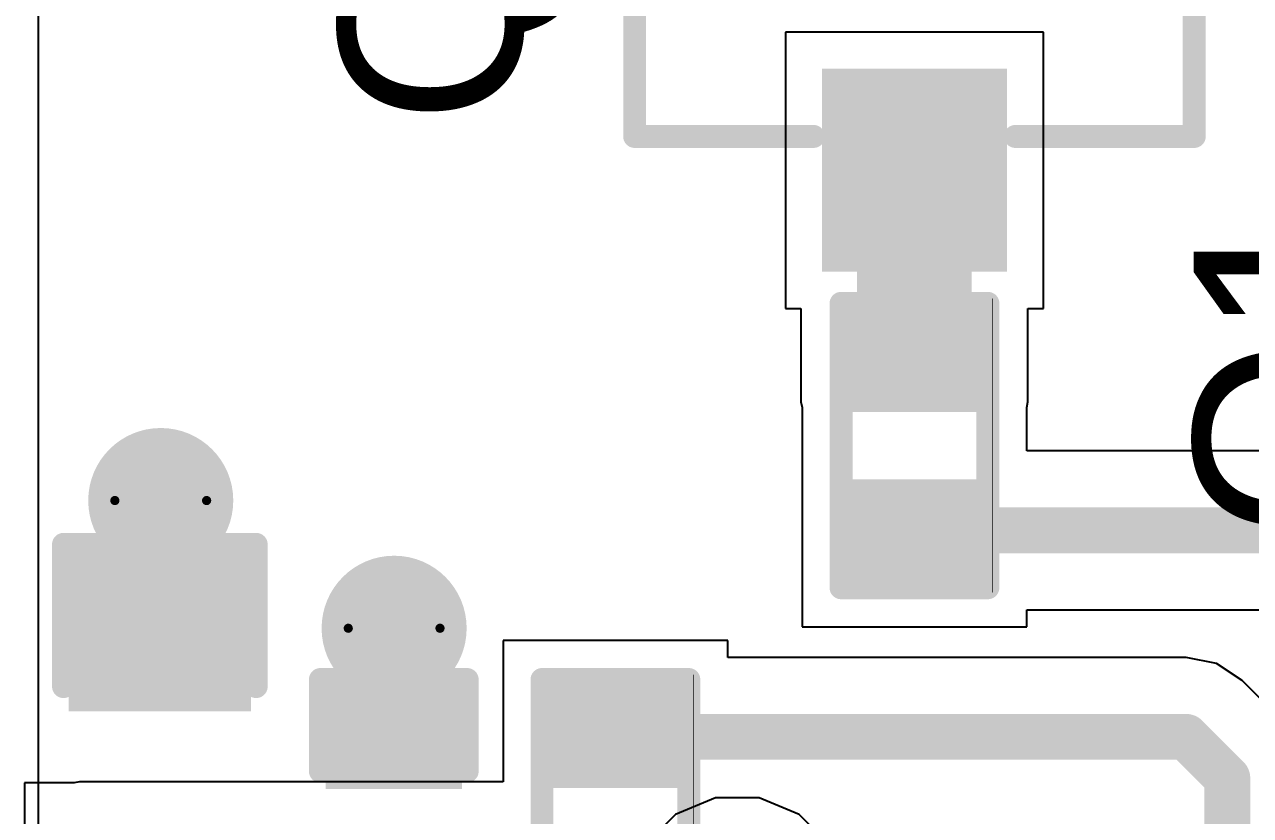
# Model space of a CAD drawing. Header units: inches. Extents: x -46 to 312, y 0 to 111.
# Drawn here: x -36.79 to -30, y 26.18 to 30.56 of the extents above; entities that cross this region are included whole.
import ezdxf

# ---------------------------------------------------------------- set-up
doc = ezdxf.new("R2010")
doc.units = ezdxf.units.IN
for name, color, linetype in [('Bottom Layer', 5, 'Continuous'), ('Bottom Solder', 6, 'Continuous'), ('Drill Drawing', 1, 'Continuous'), ('Top Layer', 1, 'Continuous'), ('Top Overlay', 2, 'Continuous'), ('Top Paste', 8, 'Continuous'), ('Top Solder', 216, 'Continuous'), ('Via Holes', 16, 'Continuous')]:
    doc.layers.add(name, color=color, linetype=linetype)
doc.styles.add('Arial', font='', dxfattribs={"height": 0.2})
doc.styles.get('Arial').set_extended_font_data('Arial')

# ---------------------------------------------------------------- blocks, each defined once
blk = doc.blocks.new('R___0402_15')
at = {"layer": 'Top Layer'}
for points in [[(-0.6985, -0.3175), (-0.6985, 0.3175), (-0.2412999999999999, 0.3175), (-0.2413, -0.3175)], [(0.2412999999999999, -0.3175), (0.2413, 0.3175), (0.6985, 0.3175), (0.6985, -0.3175)]]:
    blk.add_hatch(color=1, dxfattribs=at).paths.add_polyline_path(points)
at = {"layer": 'Top Paste'}
for points in [[(-0.6985, -0.3175), (-0.6985, 0.3175), (-0.2412999999999999, 0.3175), (-0.2413, -0.3175)], [(0.2412999999999999, -0.3175), (0.2413, 0.3175), (0.6985, 0.3175), (0.6985, -0.3175)]]:
    blk.add_hatch(color=8, dxfattribs=at).paths.add_polyline_path(points)
at = {"layer": 'Top Solder'}
for points in [[(-0.75350116, -0.37250116), (-0.75350116, 0.37250116), (-0.1862988399999999, 0.37250116), (-0.18629884, -0.37250116)], [(0.1862988399999999, -0.37250116), (0.18629884, 0.37250116), (0.75350116, 0.37250116), (0.75350116, -0.37250116)]]:
    blk.add_hatch(color=216, dxfattribs=at).paths.add_polyline_path(points)
at = {"layer": 'Top Overlay'}
for points in [[(-0.7874, 0.4064, 0.127, 0.127, 0), (0.7874, 0.4064, 0.127, 0.127, 0)], [(-0.7874, 0.4064, 0.127, 0.127, 0), (-0.7874, -0.4064, 0.127, 0.127, 0)], [(0.7874, 0.4064, 0.127, 0.127, 0), (0.7874, -0.4064, 0.127, 0.127, 0)], [(-0.7874, -0.4064, 0.127, 0.127, 0), (0.7874, -0.4064, 0.127, 0.127, 0)], [(-0.8128, -0.4318, 0.0032258, 0.0032258, 0), (0.8128, -0.4318, 0.0032258, 0.0032258, 0)]]:
    blk.add_lwpolyline(points, format="xyseb", dxfattribs=at)
for points in [[(-0.8191499999999999, 0.4064, 0.0635, 0.0635, 1), (-0.7556499999999999, 0.4064, 0.0635, 0.0635, 1)], [(-0.8191499999999999, 0.4064, 0.0635, 0.0635, 1), (-0.7556499999999999, 0.4064, 0.0635, 0.0635, 1)], [(0.7556499999999999, 0.4064, 0.0635, 0.0635, 1), (0.8191499999999999, 0.4064, 0.0635, 0.0635, 1)], [(0.7556499999999999, 0.4064, 0.0635, 0.0635, 1), (0.8191499999999999, 0.4064, 0.0635, 0.0635, 1)], [(-0.8191499999999999, -0.4064, 0.0635, 0.0635, 1), (-0.7556499999999999, -0.4064, 0.0635, 0.0635, 1)], [(-0.8191499999999999, -0.4064, 0.0635, 0.0635, 1), (-0.7556499999999999, -0.4064, 0.0635, 0.0635, 1)], [(0.7556499999999999, -0.4064, 0.0635, 0.0635, 1), (0.8191499999999999, -0.4064, 0.0635, 0.0635, 1)], [(0.7556499999999999, -0.4064, 0.0635, 0.0635, 1), (0.8191499999999999, -0.4064, 0.0635, 0.0635, 1)], [(-0.81360518, -0.4318, 0.0016129, 0.0016129, 1), (-0.8119948199999999, -0.4318, 0.0016129, 0.0016129, 1)], [(0.8119948199999999, -0.4318, 0.0016129, 0.0016129, 1), (0.81360518, -0.4318, 0.0016129, 0.0016129, 1)]]:
    blk.add_lwpolyline(points, format="xyseb", close=True, dxfattribs=at)
blk = doc.blocks.new('R___0402_22')
at = {"layer": 'Top Layer'}
for points in [[(-0.6985, -0.3175), (-0.6985, 0.3175), (-0.2412999999999999, 0.3175), (-0.2413, -0.3175)], [(0.2412999999999999, -0.3175), (0.2413, 0.3175), (0.6985, 0.3175), (0.6985, -0.3175)]]:
    blk.add_hatch(color=1, dxfattribs=at).paths.add_polyline_path(points)
at = {"layer": 'Top Paste'}
for points in [[(-0.6985, -0.3175), (-0.6985, 0.3175), (-0.2412999999999999, 0.3175), (-0.2413, -0.3175)], [(0.2412999999999999, -0.3175), (0.2413, 0.3175), (0.6985, 0.3175), (0.6985, -0.3175)]]:
    blk.add_hatch(color=8, dxfattribs=at).paths.add_polyline_path(points)
at = {"layer": 'Top Solder'}
for points in [[(-0.75350116, -0.37250116), (-0.75350116, 0.37250116), (-0.1862988399999999, 0.37250116), (-0.18629884, -0.37250116)], [(0.1862988399999999, -0.37250116), (0.18629884, 0.37250116), (0.75350116, 0.37250116), (0.75350116, -0.37250116)]]:
    blk.add_hatch(color=216, dxfattribs=at).paths.add_polyline_path(points)
at = {"layer": 'Top Overlay'}
for points in [[(-0.7874, 0.4064, 0.127, 0.127, 0), (-0.7874, -0.4064, 0.127, 0.127, 0)], [(-0.7874, 0.4064, 0.127, 0.127, 0), (0.7874, 0.4064, 0.127, 0.127, 0)], [(0.7874, 0.4064, 0.127, 0.127, 0), (0.7874, -0.4064, 0.127, 0.127, 0)], [(-0.7874, -0.4064, 0.127, 0.127, 0), (0.7874, -0.4064, 0.127, 0.127, 0)], [(-0.8128, -0.4318, 0.0032258, 0.0032258, 0), (0.8128, -0.4318, 0.0032258, 0.0032258, 0)]]:
    blk.add_lwpolyline(points, format="xyseb", dxfattribs=at)
for points in [[(-0.8191499999999999, 0.4064, 0.0635, 0.0635, 1), (-0.7556499999999999, 0.4064, 0.0635, 0.0635, 1)], [(-0.8191499999999999, 0.4064, 0.0635, 0.0635, 1), (-0.7556499999999999, 0.4064, 0.0635, 0.0635, 1)], [(0.7556499999999999, 0.4064, 0.0635, 0.0635, 1), (0.8191499999999999, 0.4064, 0.0635, 0.0635, 1)], [(0.7556499999999999, 0.4064, 0.0635, 0.0635, 1), (0.8191499999999999, 0.4064, 0.0635, 0.0635, 1)], [(-0.8191499999999999, -0.4064, 0.0635, 0.0635, 1), (-0.7556499999999999, -0.4064, 0.0635, 0.0635, 1)], [(-0.8191499999999999, -0.4064, 0.0635, 0.0635, 1), (-0.7556499999999999, -0.4064, 0.0635, 0.0635, 1)], [(0.7556499999999999, -0.4064, 0.0635, 0.0635, 1), (0.8191499999999999, -0.4064, 0.0635, 0.0635, 1)], [(0.7556499999999999, -0.4064, 0.0635, 0.0635, 1), (0.8191499999999999, -0.4064, 0.0635, 0.0635, 1)], [(-0.81360518, -0.4318, 0.0016129, 0.0016129, 1), (-0.8119948199999999, -0.4318, 0.0016129, 0.0016129, 1)], [(0.8119948199999999, -0.4318, 0.0016129, 0.0016129, 1), (0.81360518, -0.4318, 0.0016129, 0.0016129, 1)]]:
    blk.add_lwpolyline(points, format="xyseb", close=True, dxfattribs=at)
blk = doc.blocks.new('SOT_23_34')
at = {"layer": 'Top Layer'}
for points in [[(-0.41000045, 1.46000089), (0.41000045, 1.46000089), (0.41000045, 0.54000019), (-0.41000045, 0.54000019)], [(-1.36000109, -0.54000019), (-0.54000019, -0.54000019), (-0.54000019, -1.46000089), (-1.36000109, -1.46000089)], [(0.54000019, -0.54000019), (1.36000109, -0.54000019), (1.36000109, -1.46000089), (0.54000019, -1.46000089)]]:
    blk.add_hatch(color=1, dxfattribs=at).paths.add_polyline_path(points)
at = {"layer": 'Top Paste'}
for points in [[(-0.41000045, 1.46000089), (0.41000045, 1.46000089), (0.41000045, 0.54000019), (-0.41000045, 0.54000019)], [(-1.36000109, -0.54000019), (-0.54000019, -0.54000019), (-0.54000019, -1.46000089), (-1.36000109, -1.46000089)], [(0.54000019, -0.54000019), (1.36000109, -0.54000019), (1.36000109, -1.46000089), (0.54000019, -1.46000089)]]:
    blk.add_hatch(color=8, dxfattribs=at).paths.add_polyline_path(points)
at = {"layer": 'Top Solder'}
for points in [[(-0.51160045, 1.56160089), (0.51160045, 1.56160089), (0.51160045, 0.43840019), (-0.51160045, 0.43840019)], [(-1.46160109, -0.43840019), (-0.43840019, -0.43840019), (-0.43840019, -1.56160089), (-1.46160109, -1.56160089)], [(0.43840019, -0.43840019), (1.46160109, -0.43840019), (1.46160109, -1.56160089), (0.43840019, -1.56160089)]]:
    blk.add_hatch(color=216, dxfattribs=at).paths.add_polyline_path(points)
at = {"layer": 'Top Overlay'}
for points in [[(-1.5494, 0.8128, 0.127, 0.127, 0), (-1.5494, -0.5841999999999999, 0.127, 0.127, 0)], [(-0.5588, 0.8128, 0.127, 0.127, 0), (-1.5494, 0.8128, 0.127, 0.127, 0)], [(1.5494, 0.8128, 0.127, 0.127, 0), (0.5588, 0.8128, 0.127, 0.127, 0)], [(1.5494, 0.8128, 0.127, 0.127, 0), (1.5494, -0.5841999999999999, 0.127, 0.127, 0)], [(0.3302, -0.7874, 0.127, 0.127, 0), (-0.3302, -0.7874, 0.127, 0.127, 0)], [(-1.5494, -1.1684, 0.127, 0.127, 0), (-1.6764, -1.0414, 0.127, 0.127, 0)], [(-1.6764, -1.0414, 0.127, 0.127, 0), (-1.6764, -1.2954, 0.127, 0.127, 0)], [(-1.5494, -1.1684, 0.127, 0.127, 0), (-1.6764, -1.2954, 0.127, 0.127, 0)]]:
    blk.add_lwpolyline(points, format="xyseb", dxfattribs=at)
for points in [[(-1.58115, 0.8128, 0.0635, 0.0635, 1), (-1.51765, 0.8128, 0.0635, 0.0635, 1)], [(-1.58115, 0.8128, 0.0635, 0.0635, 1), (-1.51765, 0.8128, 0.0635, 0.0635, 1)], [(-0.5905499999999999, 0.8128, 0.0635, 0.0635, 1), (-0.52705, 0.8128, 0.0635, 0.0635, 1)], [(0.52705, 0.8128, 0.0635, 0.0635, 1), (0.5905499999999999, 0.8128, 0.0635, 0.0635, 1)], [(1.51765, 0.8128, 0.0635, 0.0635, 1), (1.58115, 0.8128, 0.0635, 0.0635, 1)], [(1.51765, 0.8128, 0.0635, 0.0635, 1), (1.58115, 0.8128, 0.0635, 0.0635, 1)], [(-1.58115, -0.5841999999999999, 0.0635, 0.0635, 1), (-1.51765, -0.5841999999999999, 0.0635, 0.0635, 1)], [(1.51765, -0.5841999999999999, 0.0635, 0.0635, 1), (1.58115, -0.5841999999999999, 0.0635, 0.0635, 1)], [(-0.36195, -0.7874, 0.0635, 0.0635, 1), (-0.29845, -0.7874, 0.0635, 0.0635, 1)], [(0.29845, -0.7874, 0.0635, 0.0635, 1), (0.36195, -0.7874, 0.0635, 0.0635, 1)], [(-1.70815, -1.0414, 0.0635, 0.0635, 1), (-1.64465, -1.0414, 0.0635, 0.0635, 1)], [(-1.70815, -1.0414, 0.0635, 0.0635, 1), (-1.64465, -1.0414, 0.0635, 0.0635, 1)], [(-1.58115, -1.1684, 0.0635, 0.0635, 1), (-1.51765, -1.1684, 0.0635, 0.0635, 1)], [(-1.58115, -1.1684, 0.0635, 0.0635, 1), (-1.51765, -1.1684, 0.0635, 0.0635, 1)], [(-1.70815, -1.2954, 0.0635, 0.0635, 1), (-1.64465, -1.2954, 0.0635, 0.0635, 1)], [(-1.70815, -1.2954, 0.0635, 0.0635, 1), (-1.64465, -1.2954, 0.0635, 0.0635, 1)]]:
    blk.add_lwpolyline(points, format="xyseb", close=True, dxfattribs=at)
blk = doc.blocks.new('C___0402_55')
at = {"layer": 'Top Layer'}
for points in [[(-0.6985, -0.3175), (-0.6985, 0.3174999999999999), (-0.2413000000000001, 0.3175), (-0.2412999999999999, -0.3174999999999999)], [(0.2413000000000001, -0.3175), (0.2412999999999999, 0.3174999999999999), (0.6985, 0.3175), (0.6985, -0.3174999999999999)]]:
    blk.add_hatch(color=1, dxfattribs=at).paths.add_polyline_path(points)
at = {"layer": 'Top Paste'}
for points in [[(-0.6985, -0.3175), (-0.6985, 0.3174999999999999), (-0.2413000000000001, 0.3175), (-0.2412999999999999, -0.3174999999999999)], [(0.2413000000000001, -0.3175), (0.2412999999999999, 0.3174999999999999), (0.6985, 0.3175), (0.6985, -0.3174999999999999)]]:
    blk.add_hatch(color=8, dxfattribs=at).paths.add_polyline_path(points)
at = {"layer": 'Top Solder'}
for points in [[(-0.7584998799999999, -0.3774998800000001), (-0.7584998799999999, 0.3774998799999999), (-0.1813001200000001, 0.3774998800000001), (-0.1813001199999999, -0.3774998799999999)], [(0.1813001200000001, -0.3774998800000001), (0.1813001199999999, 0.3774998799999999), (0.7584998799999999, 0.3774998800000001), (0.7584998799999999, -0.3774998799999999)]]:
    blk.add_hatch(color=216, dxfattribs=at).paths.add_polyline_path(points)
at = {"layer": 'Top Overlay'}
for points in [[(-0.2794, 0.4064, 0.127, 0.127, 0), (-0.7874, 0.4064, 0.127, 0.127, 0)], [(-0.7874, -0.4064, 0.127, 0.127, 0), (-0.7874, 0.4064, 0.127, 0.127, 0)], [(0.7874, 0.4064, 0.127, 0.127, 0), (0.2794, 0.4064, 0.127, 0.127, 0)], [(0.7874, -0.4064, 0.127, 0.127, 0), (0.7874, 0.4064, 0.127, 0.127, 0)], [(-0.2794, -0.4064, 0.127, 0.127, 0), (-0.7874, -0.4064, 0.127, 0.127, 0)], [(0.7874, -0.4064, 0.127, 0.127, 0), (0.2794, -0.4064, 0.127, 0.127, 0)]]:
    blk.add_lwpolyline(points, format="xyseb", dxfattribs=at)
for points in [[(-0.8191499999999999, 0.4064, 0.0635, 0.0635, 1), (-0.7556499999999999, 0.4064, 0.0635, 0.0635, 1)], [(-0.8191499999999999, 0.4064, 0.0635, 0.0635, 1), (-0.7556499999999999, 0.4064, 0.0635, 0.0635, 1)], [(-0.31115, 0.4064, 0.0635, 0.0635, 1), (-0.24765, 0.4064, 0.0635, 0.0635, 1)], [(0.24765, 0.4064, 0.0635, 0.0635, 1), (0.31115, 0.4064, 0.0635, 0.0635, 1)], [(0.7556499999999999, 0.4064, 0.0635, 0.0635, 1), (0.8191499999999999, 0.4064, 0.0635, 0.0635, 1)], [(0.7556499999999999, 0.4064, 0.0635, 0.0635, 1), (0.8191499999999999, 0.4064, 0.0635, 0.0635, 1)], [(-0.8191499999999999, -0.4064, 0.0635, 0.0635, 1), (-0.7556499999999999, -0.4064, 0.0635, 0.0635, 1)], [(-0.8191499999999999, -0.4064, 0.0635, 0.0635, 1), (-0.7556499999999999, -0.4064, 0.0635, 0.0635, 1)], [(-0.31115, -0.4064, 0.0635, 0.0635, 1), (-0.24765, -0.4064, 0.0635, 0.0635, 1)], [(0.24765, -0.4064, 0.0635, 0.0635, 1), (0.31115, -0.4064, 0.0635, 0.0635, 1)], [(0.7556499999999999, -0.4064, 0.0635, 0.0635, 1), (0.8191499999999999, -0.4064, 0.0635, 0.0635, 1)], [(0.7556499999999999, -0.4064, 0.0635, 0.0635, 1), (0.8191499999999999, -0.4064, 0.0635, 0.0635, 1)]]:
    blk.add_lwpolyline(points, format="xyseb", close=True, dxfattribs=at)
blk = doc.blocks.new('C___0603_56')
at = {"layer": 'Top Layer'}
for points in [[(-0.3809999999999999, 0.4445), (-0.3809999999999999, -0.4445), (-1.143, -0.4445), (-1.143, 0.4445)], [(1.143, 0.4445), (1.143, -0.4445), (0.3809999999999999, -0.4445), (0.3809999999999999, 0.4445)]]:
    blk.add_hatch(color=1, dxfattribs=at).paths.add_polyline_path(points)
at = {"layer": 'Top Paste'}
for points in [[(-0.3809999999999999, 0.4445), (-0.3809999999999999, -0.4445), (-1.143, -0.4445), (-1.143, 0.4445)], [(1.143, 0.4445), (1.143, -0.4445), (0.3809999999999999, -0.4445), (0.3809999999999999, 0.4445)]]:
    blk.add_hatch(color=8, dxfattribs=at).paths.add_polyline_path(points)
at = {"layer": 'Top Solder'}
for points in [[(-0.3210001199999999, 0.50449988), (-0.3210001199999999, -0.50449988), (-1.20299988, -0.50449988), (-1.20299988, 0.50449988)], [(1.20299988, 0.50449988), (1.20299988, -0.50449988), (0.3210001199999999, -0.50449988), (0.3210001199999999, 0.50449988)]]:
    blk.add_hatch(color=216, dxfattribs=at).paths.add_polyline_path(points)
at = {"layer": 'Top Overlay'}
for points in [[(-1.2446, -0.5334, 0.127, 0.127, 0), (-1.2446, 0.5334, 0.127, 0.127, 0)], [(-0.4571999999999999, 0.5334, 0.127, 0.127, 0), (-1.2446, 0.5334, 0.127, 0.127, 0)], [(1.2446, 0.5334, 0.127, 0.127, 0), (0.4571999999999999, 0.5334, 0.127, 0.127, 0)], [(1.2446, -0.5334, 0.127, 0.127, 0), (1.2446, 0.5334, 0.127, 0.127, 0)], [(-0.4571999999999999, -0.5334, 0.127, 0.127, 0), (-1.2446, -0.5334, 0.127, 0.127, 0)], [(1.2446, -0.5334, 0.127, 0.127, 0), (0.4571999999999999, -0.5334, 0.127, 0.127, 0)]]:
    blk.add_lwpolyline(points, format="xyseb", dxfattribs=at)
for points in [[(-1.27635, 0.5334, 0.0635, 0.0635, 1), (-1.21285, 0.5334, 0.0635, 0.0635, 1)], [(-1.27635, 0.5334, 0.0635, 0.0635, 1), (-1.21285, 0.5334, 0.0635, 0.0635, 1)], [(-0.4889499999999999, 0.5334, 0.0635, 0.0635, 1), (-0.42545, 0.5334, 0.0635, 0.0635, 1)], [(0.42545, 0.5334, 0.0635, 0.0635, 1), (0.4889499999999999, 0.5334, 0.0635, 0.0635, 1)], [(1.21285, 0.5334, 0.0635, 0.0635, 1), (1.27635, 0.5334, 0.0635, 0.0635, 1)], [(1.21285, 0.5334, 0.0635, 0.0635, 1), (1.27635, 0.5334, 0.0635, 0.0635, 1)], [(-1.27635, -0.5334, 0.0635, 0.0635, 1), (-1.21285, -0.5334, 0.0635, 0.0635, 1)], [(-1.27635, -0.5334, 0.0635, 0.0635, 1), (-1.21285, -0.5334, 0.0635, 0.0635, 1)], [(-0.4889499999999999, -0.5334, 0.0635, 0.0635, 1), (-0.42545, -0.5334, 0.0635, 0.0635, 1)], [(0.42545, -0.5334, 0.0635, 0.0635, 1), (0.4889499999999999, -0.5334, 0.0635, 0.0635, 1)], [(1.21285, -0.5334, 0.0635, 0.0635, 1), (1.27635, -0.5334, 0.0635, 0.0635, 1)], [(1.21285, -0.5334, 0.0635, 0.0635, 1), (1.27635, -0.5334, 0.0635, 0.0635, 1)]]:
    blk.add_lwpolyline(points, format="xyseb", close=True, dxfattribs=at)

msp = doc.modelspace()

# ---------------------------------------------------------------- hatches: boundary and pattern name
at = {"layer": 'Bottom Layer'}
h = msp.add_hatch(color=5, dxfattribs=at)
edge = h.paths.add_edge_path()
edge.add_arc((-36.037393, 27.92762004), 0.2999994, 0, 360)
h = msp.add_hatch(color=5, dxfattribs=at)
edge = h.paths.add_edge_path()
edge.add_arc((-34.74514768, 27.2204815), 0.2999994, 0, 360)
at = {"layer": 'Bottom Solder'}
h = msp.add_hatch(color=6, dxfattribs=at)
edge = h.paths.add_edge_path()
edge.add_arc((-36.037393, 27.92762004), 0.4015993999999999, 0, 360)
h = msp.add_hatch(color=6, dxfattribs=at)
edge = h.paths.add_edge_path()
edge.add_arc((-34.74514768, 27.2204815), 0.4015993999999999, 0, 360)
at = {"layer": 'Top Layer'}
msp.add_hatch(color=1, dxfattribs=at).paths.add_polyline_path([(-32.18154092, 28.4734), (-31.54654092, 28.4734), (-31.54654092, 29.75635908), (-32.18154092, 29.75635908)])
h = msp.add_hatch(color=1, dxfattribs=at)
edge = h.paths.add_edge_path()
edge.add_arc((-36.037393, 27.92762004), 0.2999994, 0, 360)
h = msp.add_hatch(color=1, dxfattribs=at)
edge = h.paths.add_edge_path()
edge.add_arc((-34.74514768, 27.2204815), 0.2999994, 0, 360)
at = {"layer": 'Top Solder'}
h = msp.add_hatch(color=216, dxfattribs=at)
edge = h.paths.add_edge_path()
edge.add_arc((-36.037393, 27.92762004), 0.4015993999999999, 0, 360)
h = msp.add_hatch(color=216, dxfattribs=at)
edge = h.paths.add_edge_path()
edge.add_arc((-34.74514768, 27.2204815), 0.4015993999999999, 0, 360)
at = {"layer": 'Via Holes'}
h = msp.add_hatch(color=7, dxfattribs=at)
edge = h.paths.add_edge_path()
edge.add_arc((-36.037393, 27.92762004), 0.1499997, 0, 360)
h = msp.add_hatch(color=7, dxfattribs=at)
edge = h.paths.add_edge_path()
edge.add_arc((-34.74514768, 27.2204815), 0.1499997, 0, 360)

# ---------------------------------------------------------------- linework, layer by layer
at = {"layer": 'Bottom Layer'}
for p, q in [((-36.714176, 23.28004234), (-36.714176, 38.82012047999999)), ((-32.96513346, 26.28084914), (-33.18742409999999, 26.18877414)), ((-32.72452942, 26.28084914), (-32.96513346, 26.28084914)), ((-32.50223878, 26.18877414), (-32.72452942, 26.28084914)), ((-33.18742409999999, 26.18877414), (-33.35755584, 26.0186424)), ((-32.33210704, 26.0186424), (-32.50223878, 26.18877414))]:
    msp.add_line(p, q, dxfattribs=at)
at = {"layer": 'Drill Drawing'}
for points in [[(-35.783393, 27.92762004, 0.0508, 0.0508, 1), (-36.291393, 27.92762004, 0.0508, 0.0508, 1)], [(-36.30409299999999, 27.92762004, 0.0254, 0.0254, 1), (-36.278693, 27.92762004, 0.0254, 0.0254, 1)], [(-35.796093, 27.92762004, 0.0254, 0.0254, 1), (-35.770693, 27.92762004, 0.0254, 0.0254, 1)], [(-34.49114768, 27.2204815, 0.0508, 0.0508, 1), (-34.99914768, 27.2204815, 0.0508, 0.0508, 1)], [(-35.01184768, 27.2204815, 0.0254, 0.0254, 1), (-34.98644768, 27.2204815, 0.0254, 0.0254, 1)], [(-34.50384768, 27.2204815, 0.0254, 0.0254, 1), (-34.47844768, 27.2204815, 0.0254, 0.0254, 1)]]:
    msp.add_lwpolyline(points, format="xyseb", close=True, dxfattribs=at)
at = {"layer": 'Top Layer'}
for p, q in [((-31.14924174, 30.52115816), (-32.57884009999999, 30.52115816)), ((-32.57884009999999, 30.52115816), (-32.57884009999999, 28.99156)), ((-31.14924174, 28.99156), (-31.14924174, 30.52115816)), ((-32.57884009999999, 28.99156), (-32.49231246, 28.99156)), ((-32.49231246, 28.99156), (-32.49231246, 28.4734)), ((-31.23576938, 28.4734), (-31.23576938, 28.99156)), ((-31.23576938, 28.99156), (-31.14924174, 28.99156)), ((-32.49231246, 28.4734), (-32.48634092, 28.4433772)), ((-32.48634092, 28.4433772), (-32.48634092, 27.2288)), ((-31.24174092, 28.4433772), (-31.23576938, 28.4734)), ((-31.24174092, 28.2024582), (-31.24174092, 28.4433772)), ((-29.65579032, 28.2024582), (-31.24174092, 28.2024582)), ((-31.24174092, 27.2288), (-31.24174092, 27.3219418)), ((-31.24174092, 27.3219418), (-29.83815216, 27.3219418)), ((-32.48634092, 27.2288), (-31.24174092, 27.2288)), ((-32.8975974, 27.1526), (-34.1421974, 27.1526)), ((-34.1421974, 27.1526), (-34.1421974, 26.37011998)), ((-32.8975974, 27.0594582), (-32.8975974, 27.1526)), ((-30.36033044, 27.0594582), (-32.8975974, 27.0594582)), ((-30.1918497, 27.02594544), (-30.36033044, 27.0594582)), ((-30.04902042, 26.93051002), (-30.1918497, 27.02594544)), ((-29.82042042, 26.70191002), (-30.04902042, 26.93051002)), ((-36.51692468, 26.36414844), (-36.79170695999999, 26.36414844)), ((-36.79170695999999, 26.36414844), (-36.79170695999999, 26.08934584)), ((-36.48690188, 26.37011998), (-36.51692468, 26.36414844)), ((-34.1421974, 26.37011998), (-36.48690188, 26.37011998))]:
    msp.add_line(p, q, dxfattribs=at)
for points in [[(-36.03989997999999, 27.92511306, 0.3809999999999999, 0.3809999999999999, 0), (-36.037393, 27.92762004, 0.3809999999999999, 0.3809999999999999, 0)], [(-36.03989997999999, 27.20485542, 0.3809999999999999, 0.3809999999999999, 0), (-36.03989997999999, 27.92511306, 0.3809999999999999, 0.3809999999999999, 0)], [(-31.86404092, 27.7622, 0.254, 0.254, 0), (-29.65579032, 27.7622, 0.254, 0.254, 0)], [(-36.04240696, 27.20234844, 0.3809999999999999, 0.3809999999999999, 0), (-36.03989997999999, 27.20485542, 0.3809999999999999, 0.3809999999999999, 0)], [(-34.74607732, 27.21955186, 0.3809999999999999, 0.3809999999999999, 0), (-34.74514768, 27.2204815, 0.3809999999999999, 0.3809999999999999, 0)], [(-34.74607732, 26.62013218, 0.3809999999999999, 0.3809999999999999, 0), (-34.74607732, 27.21955186, 0.3809999999999999, 0.3809999999999999, 0)], [(-34.7470095, 26.6192, 0.3809999999999999, 0.3809999999999999, 0), (-34.74607732, 26.62013218, 0.3809999999999999, 0.3809999999999999, 0)], [(-33.5198974, 26.6192, 0.254, 0.254, 0), (-30.36033044, 26.6192, 0.254, 0.254, 0)], [(-30.36033044, 26.6192, 0.254, 0.254, 0), (-30.13173043999999, 26.3906, 0.254, 0.254, 0)], [(-30.13173043999999, 25.35854974, 0.254, 0.254, 0), (-30.13173043999999, 26.3906, 0.254, 0.254, 0)]]:
    msp.add_lwpolyline(points, format="xyseb", dxfattribs=at)
for points in [[(-36.13514998, 27.92511306, 0.1905, 0.1905, 1), (-35.94464998, 27.92511306, 0.1905, 0.1905, 1)], [(-36.13514998, 27.92511306, 0.1905, 0.1905, 1), (-35.94464998, 27.92511306, 0.1905, 0.1905, 1)], [(-36.13264299999999, 27.92762004, 0.1905, 0.1905, 1), (-35.942143, 27.92762004, 0.1905, 0.1905, 1)], [(-31.92754091999999, 27.7622, 0.127, 0.127, 1), (-31.80054092, 27.7622, 0.127, 0.127, 1)], [(-36.13765695999999, 27.20234844, 0.1905, 0.1905, 1), (-35.94715695999999, 27.20234844, 0.1905, 0.1905, 1)], [(-36.13514998, 27.20485542, 0.1905, 0.1905, 1), (-35.94464998, 27.20485542, 0.1905, 0.1905, 1)], [(-36.13514998, 27.20485542, 0.1905, 0.1905, 1), (-35.94464998, 27.20485542, 0.1905, 0.1905, 1)], [(-34.84132732, 27.21955186, 0.1905, 0.1905, 1), (-34.65082732, 27.21955186, 0.1905, 0.1905, 1)], [(-34.84132732, 27.21955186, 0.1905, 0.1905, 1), (-34.65082732, 27.21955186, 0.1905, 0.1905, 1)], [(-34.84039768, 27.2204815, 0.1905, 0.1905, 1), (-34.64989768, 27.2204815, 0.1905, 0.1905, 1)], [(-34.8422595, 26.6192, 0.1905, 0.1905, 1), (-34.6517595, 26.6192, 0.1905, 0.1905, 1)], [(-34.84132732, 26.62013218, 0.1905, 0.1905, 1), (-34.65082732, 26.62013218, 0.1905, 0.1905, 1)], [(-34.84132732, 26.62013218, 0.1905, 0.1905, 1), (-34.65082732, 26.62013218, 0.1905, 0.1905, 1)], [(-33.5833974, 26.6192, 0.127, 0.127, 1), (-33.45639739999999, 26.6192, 0.127, 0.127, 1)], [(-30.42383044, 26.6192, 0.127, 0.127, 1), (-30.29683044, 26.6192, 0.127, 0.127, 1)], [(-30.42383044, 26.6192, 0.127, 0.127, 1), (-30.29683044, 26.6192, 0.127, 0.127, 1)], [(-30.19523044, 26.3906, 0.127, 0.127, 1), (-30.06823044, 26.3906, 0.127, 0.127, 1)], [(-30.19523044, 26.3906, 0.127, 0.127, 1), (-30.06823044, 26.3906, 0.127, 0.127, 1)]]:
    msp.add_lwpolyline(points, format="xyseb", close=True, dxfattribs=at)

# ---------------------------------------------------------------- block references
for name, p, rotation in [('SOT_23_34', (-31.86404092, 30.75635961999999), 180), ('R___0402_15', (-31.86404092, 28.2321), 90), ('C___0603_56', (-36.04240696, 26.44034844), 270), ('C___0402_55', (-34.7470095, 26.1493), 270), ('R___0402_22', (-33.5198974, 26.1493), 90)]:
    msp.add_blockref(name, p, dxfattribs=dict(rotation=rotation))

# ---------------------------------------------------------------- texts
at = {"layer": 'Top Overlay', "style": 'Arial'}
for s, p in [('Q5', (-34.0361651, 30.0146085)), ('Q1', (-29.30141714, 27.71993948))]:
    msp.add_text(s, height=1.016, rotation=90, dxfattribs=at).set_placement(p)

doc.saveas('drawing.dxf')
